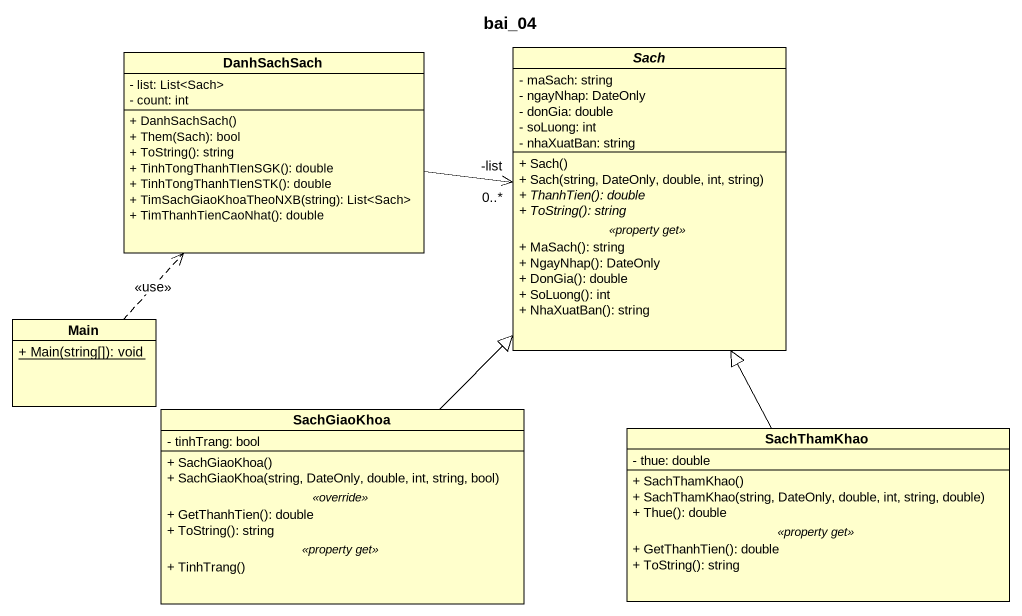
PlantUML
@startuml
title bai_04
hide circle
hide empty members
skinparam classAttributeIconSize 0
class DanhSachSach {
  - list: List<Sach>
  - count: int
  + DanhSachSach()
  + Them(Sach): bool
  + ToString(): string
  + TinhTongThanhTIenSGK(): double
  + TinhTongThanhTIenSTK(): double
  + TimSachGiaoKhoaTheoNXB(string): List<Sach>
  + TimThanhTienCaoNhat(): double
}
abstract class Sach {
  - maSach: string
  - ngayNhap: DateOnly
  - donGia: double
  - soLuong: int
  - nhaXuatBan: string
  --
  + Sach()
  + Sach(string, DateOnly, double, int, string)
  {abstract} + ThanhTien(): double
  {abstract} + ToString(): string
  .. <<property get>> ..
  + MaSach(): string
  + NgayNhap(): DateOnly
  + DonGia(): double
  + SoLuong(): int
  + NhaXuatBan(): string
}
class Main {
  {static} + Main(string[]): void
}
class SachGiaoKhoa {
  - tinhTrang: bool
  --
  + SachGiaoKhoa()
  + SachGiaoKhoa(string, DateOnly, double, int, string, bool)
  .. <<override>> ..
  + GetThanhTien(): double
  + ToString(): string
  .. <<property get>> ..
  + TinhTrang()
}
class SachThamKhao {
  - thue: double
  --
  + SachThamKhao()
  + SachThamKhao(string, DateOnly, double, int, string, double)
  + Thue(): double
  .. <<property get>> ..
  + GetThanhTien(): double
  + ToString(): string
}
DanhSachSach -right-> "-list\n0..*" Sach
Main .up.> DanhSachSach : <<use>>
SachGiaoKhoa -up-|> Sach
SachThamKhao -up-|> Sach
@enduml
